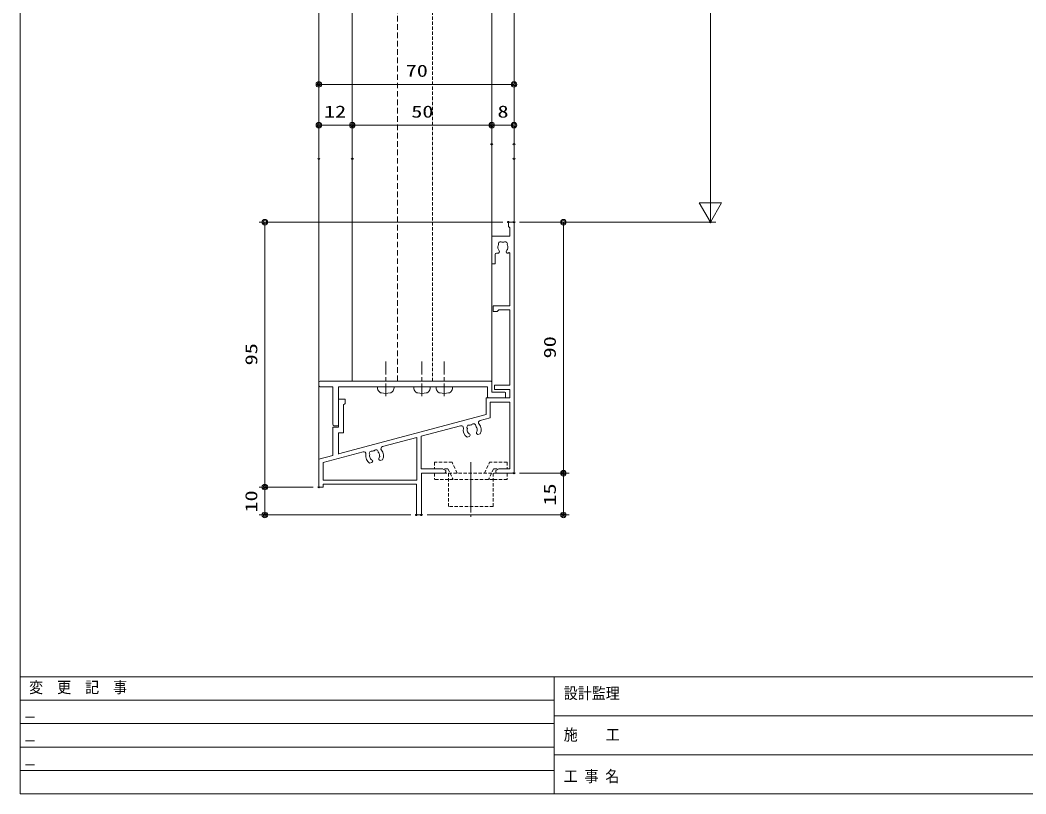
# Model space of a CAD drawing. Units: millimetres on the paper. Extents: x -395 to 395, y -281 to 281.
# Drawn here: x -395.3 to -34.6, y -281 to -3.5 of the extents above; entities that cross this region are included whole.
import ezdxf
from ezdxf.enums import TextEntityAlignment as Align

# ---------------------------------------------------------------- set-up
doc = ezdxf.new("R2010")
doc.units = ezdxf.units.MM
doc.header["$PDMODE"] = 32
doc.header["$PDSIZE"] = 0.5
for name, pattern in [('DASHED1', [1.8, 1.2, -0.6]), ('DASHED2', [3, 2, -1]), ('LONG_DOUBLE_CHAIN', [21.8, 18, -1, 0.6, -0.6, 0.6, -1])]:
    doc.linetypes.add(name, pattern=pattern)
for name, color, linetype, lineweight in [('0-0__0-6_TITLE_WAKU', 7, 'Continuous', 9), ('0-2_USERZ', 3, 'Continuous', 9), ('0-3_F-1', 7, 'Continuous', 9), ('0-6_YSS_ZEN', 6, 'Continuous', 9), ('0-7_0', 7, 'Continuous', 9), ('0-D_KATAZAI', 7, 'Continuous', 9), ('0-F__0-0_0-0', 3, 'Continuous', 9), ('1-0_EXTLINE', 3, 'DASHED1', 9)]:
    doc.layers.add(name, color=color, linetype=linetype, lineweight=lineweight)
doc.layers.add('0-8_DEFPOINTS', color=1, linetype='Continuous')
doc.layers.add('0-C_YKK_H1901', color=7, linetype='Continuous')
doc.styles.add('ＭＳ ゴシック', font='')
doc.styles.get('ＭＳ ゴシック').set_extended_font_data('MS Gothic')

# ---------------------------------------------------------------- blocks, each defined once
blk = doc.blocks.new('図枠')
at = {"layer": '0-0__0-6_TITLE_WAKU'}
for p, q in [((534.869, 42), (0, 42)), ((191.489, 42), (191.489, 0)), ((191.489, 33.6), (0, 33.6)), ((460.59, 28), (191.489, 28)), ((191.489, 25.2), (0, 25.2)), ((191.489, 16.8), (0, 16.8)), ((460.59, 14), (191.489, 14)), ((191.489, 8.4), (0, 8.4))]:
    blk.add_line(p, q, dxfattribs=at)
at = {"layer": '0-3_F-1'}
blk.add_lwpolyline([(790.6, 0), (0, 0), (0, 562), (790.6, 562)], close=True, dxfattribs=at)
at = {"layer": '0-0__0-6_TITLE_WAKU', "style": 'ＭＳ ゴシック', "width": 0.9}
for s, p in [('変\u3000更\u3000記\u3000事', (3.218, 34.94)), ('設計監理', (194.946, 32.809)), ('施\u3000\u3000工', (194.946, 17.948)), ('工', (194.946, 3.055)), ('事', (202.392, 3.055)), ('名', (209.839, 3.055))]:
    blk.add_text(s, height=4.091, dxfattribs=at).set_placement(p, align=Align.BOTTOM_LEFT)
blk = doc.blocks.new('ALW1')
at = {"layer": '0-7_0'}
blk.add_line((0, 0), (-1, 0), dxfattribs=at)
blk.add_lwpolyline([(-0.34641, -0.2), (0, 0), (-0.34641, 0.2)], close=True, dxfattribs=at)
blk = doc.blocks.new('K-12688')
at = {"layer": '0-7_0', "color": 4, "linetype": 'DASHED1'}
for p, q in [((-6.721, 3.9), (-13, 3.9)), ((-13, 3.9), (-13, 1.6)), ((-4.903, 0), (-6.721, 3.9)), ((4.903, 0), (6.721, 3.9)), ((13.003, 3.9), (6.721, 3.9)), ((13.003, 3.9), (13.003, 1.6)), ((-8.187, 1.6), (-13, 1.6)), ((13, 0), (-13, 0)), ((-13, 0), (-13, -2.3)), ((-8.187, 1.6), (-7.44, 0)), ((-8, 0), (-8, -12)), ((-7.44, 0), (-6.368, -2.3)), ((7.44, 0), (6.368, -2.3)), ((8.186, 1.6), (7.44, 0)), ((8, 0), (8, -12)), ((13.003, 1.6), (8.186, 1.6)), ((13, 0), (13, -2.3)), ((-8, -2.3), (-13, -2.3)), ((8, -2.3), (-8, -2.3)), ((13, -2.3), (8, -2.3)), ((8, -12), (-8, -12))]:
    blk.add_line(p, q, dxfattribs=at)
at = {"layer": '0-7_0', "color": 4, "linetype": 'LONG_DOUBLE_CHAIN'}
blk.add_line((0, 3.9), (0, -15.96), dxfattribs=at)
blk = doc.blocks.new('TWAKU_D')
at = {"layer": '0-D_KATAZAI'}
for p, q in [((-2, 0), (-2, -1.5)), ((0, 0), (-2, 0)), ((0, -90.002), (0, 0)), ((-1.5, -2), (-2, -1.5)), ((-1.5, -2), (-1.5, -5)), ((-5.842, -8.919), (-5.789, -8.804)), ((-5.773, -9.313), (-5.842, -8.919)), ((-2.85, -10.7), (-2.45, -11.1)), ((-2.297, -9.706), (-2.386, -9.796)), ((-2.227, -9.313), (-2.297, -9.706)), ((-6.3, -11.1), (-5.55, -11.1)), ((-2.45, -11.1), (-2.085, -11.1)), ((-1.5, -11.227), (-1.5, -30)), ((-1.5, -30), (-7.5, -30)), ((-7.5, -30), (-7.5, -32)), ((-7.5, -32), (-6, -32)), ((-5.5, -31.5), (-6, -32)), ((-5.5, -31.5), (-1.5, -31.5)), ((-1.5, -31.5), (-1.5, -58.5)), ((-10, -63), (-10, -69)), ((-1.5, -64.5), (-8.5, -64.5)), ((-8.5, -64.5), (-8.5, -70.157)), ((-1.5, -88.402), (-1.5, -64.5)), ((-10, -69), (-63, -83.133)), ((-8.5, -70.157), (-12.134, -71.126)), ((-19.153, -72.997), (-33.3, -76.77)), ((-34.8, -77.17), (-47.134, -80.459)), ((-34.8, -77.17), (-34.8, -92.5)), ((-33.3, -88.402), (-33.3, -76.77)), ((-54.153, -82.331), (-68.484, -86.152)), ((-65, -83.667), (-70, -85)), ((-70, -85), (-70, -95)), ((-68.5, -86.165), (-68.5, -92.5)), ((-33.2, -90.002), (-25, -90.002)), ((-6, -90.002), (0, -90.002)), ((-68.5, -92.5), (-34.8, -92.5))]:
    blk.add_line(p, q, dxfattribs=at)
for points in [[(-1.5, -5), (-8, -5), (-8, -15), (-6.8, -15), (-6.8, -11.6)], [(-5.55, -11.1), (-5.15, -10.7), (-5.15, -10.561), (-5.268, -10.277)], [(-2.732, -10.277), (-2.85, -10.561), (-2.85, -10.7)], [(-1.5, -58.5), (-7, -58.5), (-7, -60), (-1.5, -60), (-1.5, -63), (-10, -63)], [(-61.2, -75.5), (-61.2, -65.5), (-60.5, -65), (-60.5, -63.5), (-63, -63.5), (-63, -73.5)], [(-63, -73.5), (-65, -73.5), (-65, -83.722)], [(-63, -83.211), (-63, -75.5), (-61.2, -75.5)], [(-16.637, -75.234), (-16.468, -75.598), (-16.358, -75.662)], [(-12.118, -75.884), (-12.956, -76.107), (-13.447, -75.823), (-13.482, -75.689), (-13.441, -75.383)], [(-13.23, -74.828), (-13.167, -74.718), (-13.202, -74.318)], [(-15.899, -76.038), (-15.711, -76.283), (-15.675, -76.417), (-15.959, -76.908), (-16.797, -77.132)], [(-50.899, -85.372), (-50.711, -85.616), (-50.675, -85.751), (-50.959, -86.241), (-51.797, -86.465)], [(-51.637, -84.567), (-51.468, -84.931), (-51.358, -84.995)], [(-47.118, -85.217), (-47.956, -85.441), (-48.447, -85.156), (-48.482, -85.022), (-48.441, -84.716)], [(-48.23, -84.161), (-48.167, -84.051), (-48.202, -83.651)], [(-70, -95), (-68.5, -95), (-68.5, -94), (-35, -94), (-35, -105), (-33.2, -105), (-33.2, -90.002)], [(-24.5, -89.502), (-24.5, -89.032), (-25.591, -88.402), (-33.3, -88.402)], [(-1.5, -88.402), (-5.409, -88.402), (-6.5, -89.032), (-6.5, -89.502)]]:
    blk.add_lwpolyline(points, dxfattribs=at)
for centre, radius, start, end in [((-4.86, -7.771), 0.75, 45.95278, 204.04722), ((-4, -9), 1.8, 79.14685, 100.85315), ((-3.14, -7.771), 0.75, 335.95278, 134.04722), ((-4, -9), 1.8, 149.14685, 173.7398), ((-4, -9), 1.8, 190, 225.20717), ((-4, -9), 1.8, 314.79283, 333.7398), ((-4, -9), 1.8, 350, 30.85315), ((-6.3, -11.6), 0.5, 90, 180), ((-4.5, -9), 3.2, 318.9855, 320.48256), ((-1.8, -11.227), 0.3, 359.99998, 140.48256), ((-11.927, -71.899), 0.8, 104.93141, 219.96007), ((-18.947, -73.77), 0.8, 349.90274, 104.93141), ((-15, -74.473), 3.209, 169.90274, 235.94591), ((-16.151, -73.505), 0.752, 60.88419, 218.97862), ((-15, -74.473), 1.805, 164.07826, 204.93141), ((-15, -74.473), 1.805, 221.19161, 240.13857), ((-15, -74.473), 1.805, 94.07826, 115.78456), ((-14.484, -73.06), 0.752, 350.88419, 148.97862), ((-15, -74.473), 1.805, 4.93141, 45.78456), ((-15, -74.473), 1.805, 329.72424, 348.6712), ((-15, -74.473), 3.209, 333.91691, 39.96007), ((-53.947, -83.104), 0.8, 349.90274, 104.93141), ((-51.151, -82.838), 0.752, 60.88419, 218.97862), ((-50, -83.806), 1.805, 94.07826, 115.78456), ((-49.484, -82.394), 0.752, 350.88419, 148.97862), ((-50, -83.806), 1.805, 4.93141, 45.78456), ((-46.927, -81.232), 0.8, 104.93141, 219.96007), ((-50, -83.806), 3.209, 333.91691, 39.96007), ((-50, -83.806), 3.209, 169.90274, 235.94591), ((-50, -83.806), 1.805, 164.07826, 204.93141), ((-50, -83.806), 1.805, 221.19161, 240.13857), ((-50, -83.806), 1.805, 329.72424, 348.6712), ((-25, -89.502), 0.5, 270, 0), ((-6, -89.502), 0.5, 180, 270)]:
    blk.add_arc(centre, radius, start, end, dxfattribs=at)
blk = doc.blocks.new('KAT_D')
at = {"layer": '0-D_KATAZAI'}
for p, q in [((0, 0.5), (0, -0.5)), ((61.7, 1), (0.5, 1)), ((7, -14.7), (7, -1.3)), ((7.3, -1), (60.5, -1)), ((60.5, -1), (60.5, -4.7)), ((67, -4.7), (67, -3.3)), ((60.8, -5), (66.7, -5)), ((5.5, -15), (6.7, -15))]:
    blk.add_line(p, q, dxfattribs=at)
for points in [[(66.7, -3), (62, -3), (62, -1), (62, 0.7)], [(0.5, -1), (5, -1), (5, -14.5)]]:
    blk.add_lwpolyline(points, dxfattribs=at)
for centre, radius, start, end in [((0.5, 0.5), 0.5, 90, 180), ((61.7, 0.7), 0.3, 0, 90), ((0.5, -0.5), 0.5, 180, 270), ((7.3, -1.3), 0.3, 90, 180), ((66.7, -3.3), 0.3, 0, 90), ((60.8, -4.7), 0.3, 180, 270), ((66.7, -4.7), 0.3, 270, 0), ((5.5, -14.5), 0.5, 180, 270), ((6.7, -14.7), 0.3, 270, 0)]:
    blk.add_arc(centre, radius, start, end, dxfattribs=at)
blk = doc.blocks.new('DOT1')
at = {"layer": '0-7_0'}
blk.add_line((0, 0), (-1, 0), dxfattribs=at)
for radius in [0.5, 0.325]:
    blk.add_circle((0, 0), radius, dxfattribs=at)
blk = doc.blocks.new('丸ビス簡略')
at = {"layer": '0-7_0', "color": 4}
blk.add_line((-3, 0), (3, 0), dxfattribs=at)
at = {"layer": '0-7_0', "color": 1}
for p, q in [((0, -1.163), (0, 3.4)), ((0, -3.363), (0, -2.163)), ((0, -9), (0, -4.363))]:
    blk.add_line(p, q, dxfattribs=at)
at = {"layer": '0-7_0', "color": 4}
for centre, radius, start, end in [((0, 0), 3, 150.84034, 180), ((-1.223, 0.682), 1.6, 101.01271, 150.84034), ((0, -5.6), 8, 78.98729, 101.01271), ((1.223, 0.682), 1.6, 29.15966, 78.98729), ((0, 0), 3, 0, 29.15966)]:
    blk.add_arc(centre, radius, start, end, dxfattribs=at)

msp = doc.modelspace()

# ---------------------------------------------------------------- linework, layer by layer
at = {"layer": '0-2_USERZ'}
for p, q in [((-288.175, 138.653), (-288.175, -161.251)), ((-218.175, 117.946), (-218.175, -76.478)), ((-288.175, -51.249), (-288.175, -24.566)), ((-218.175, -51.249), (-218.175, -24.566)), ((-220.175, -26.566), (-286.175, -26.566)), ((-288.175, -51.249), (-288.175, -39.212)), ((-276.175, -51.249), (-276.175, -39.212)), ((-276.175, -51.249), (-276.175, -39.212)), ((-226.175, -46.033), (-226.175, -39.211)), ((-226.175, -46.033), (-226.175, -39.212)), ((-218.175, -46.033), (-218.175, -39.211)), ((-278.175, -41.212), (-286.175, -41.212)), ((-228.175, -41.212), (-274.175, -41.212)), ((-220.175, -41.211), (-224.175, -41.211)), ((-222.175, -75.978), (-309.52, -75.978)), ((-307.52, -77.978), (-307.52, -168.978)), ((-216.175, -75.978), (-198.456, -75.978)), ((-200.456, -77.978), (-200.456, -163.979)), ((-216.175, -165.979), (-198.456, -165.979)), ((-216.175, -165.979), (-198.456, -165.979)), ((-200.456, -167.979), (-200.456, -178.978)), ((-290.175, -170.978), (-309.52, -170.978)), ((-290.175, -170.978), (-309.52, -170.978)), ((-307.52, -172.978), (-307.52, -178.978)), ((-255.175, -180.978), (-309.52, -180.978)), ((-249.375, -180.978), (-198.456, -180.978))]:
    msp.add_line(p, q, dxfattribs=at)
at = {"layer": '0-6_YSS_ZEN'}
for p, q in [((-147.769, 97.946), (-147.769, -55.978)), ((-216.175, -75.978), (-145.769, -75.978))]:
    msp.add_line(p, q, dxfattribs=at)
at = {"layer": '0-8_DEFPOINTS'}
for p in [(-288.175, -26.566), (-288.175, -41.212), (-276.175, -41.212), (-226.175, -41.211), (-226.175, -48.033), (-218.175, -48.033), (-288.175, -53.249), (-276.175, -53.249), (-218.175, -53.249), (-220.175, -75.978), (-218.175, -75.978), (-218.175, -75.978), (-147.769, -75.978), (-218.175, -165.979), (-200.456, -165.979), (-307.52, -170.978), (-288.175, -170.978), (-307.52, -180.978), (-253.175, -180.978), (-251.375, -180.978), (-200.456, -180.978)]:
    msp.add_point(p, dxfattribs=at)
at = {"layer": '0-F__0-0_0-0'}
msp.add_lwpolyline([(-226.175, 139.946), (-276.176, 139.946), (-276.175, -132.977)], dxfattribs=at)
at = {"layer": '1-0_EXTLINE', "linetype": 'DASHED2'}
msp.add_line((-259.976, -132.977), (-259.977, 139.946), dxfattribs=at)
at = {"layer": '1-0_EXTLINE'}
msp.add_line((-247.375, -132.977), (-247.376, 139.946), dxfattribs=at)
at = {"layer": '1-0_EXTLINE', "linetype": 'Continuous'}
msp.add_lwpolyline([(-276.175, -132.978), (-226.175, -132.977), (-226.175, 139.946)], dxfattribs=at)

# ---------------------------------------------------------------- block references
at = {"layer": '0-2_USERZ'}
for name, p in [('図枠', (-395.3, -281)), ('TWAKU_D', (-218.175, -75.978)), ('KAT_D', (-288.175, -133.978))]:
    msp.add_blockref(name, p, dxfattribs=at)
at = {"layer": '0-2_USERZ', "xscale": 2, "yscale": 2}
for p, rotation in [((-288.175, -26.566), 180), ((-288.175, -41.212), 180), ((-276.175, -41.212), 180), ((-226.175, -41.211), 180), ((-307.52, -75.978), 90), ((-200.456, -75.978), 90), ((-200.456, -165.979), 270), ((-200.456, -165.979), 90), ((-307.52, -170.978), 270), ((-307.52, -170.978), 90), ((-307.52, -180.978), 270), ((-200.456, -180.978), 270)]:
    msp.add_blockref('DOT1', p, dxfattribs=dict(at, rotation=rotation))
for p in [(-218.175, -26.566), (-276.175, -41.212), (-226.175, -41.212), (-218.175, -41.211)]:
    msp.add_blockref('DOT1', p, dxfattribs=at)
at = {"layer": '0-2_USERZ', "rotation": 180}
for p in [(-264.176, -134.978), (-251.176, -134.978), (-243.175, -134.978)]:
    msp.add_blockref('丸ビス簡略', p, dxfattribs=at)
at = {"layer": '0-6_YSS_ZEN', "xscale": 20, "yscale": 20, "rotation": 270}
msp.add_blockref('ALW1', (-147.769, -75.978), dxfattribs=at)
at = {"layer": '0-C_YKK_H1901'}
msp.add_blockref('K-12688', (-233.672, -165.979), dxfattribs=at)

# ---------------------------------------------------------------- texts
at = {"layer": '0-0__0-6_TITLE_WAKU', "color": 6, "style": 'ＭＳ ゴシック', "width": 1.5}
for p in [(-393.882, -254.128), (-393.882, -262.638), (-393.882, -271.149)]:
    msp.add_text('_', height=4.091, dxfattribs=at).set_placement(p, align=Align.BOTTOM_LEFT)
at = {"layer": '0-2_USERZ', "style": 'ＭＳ ゴシック', "width": 1.35}
for s, p in [('70', (-257.032, -25.149)), ('12', (-286.322, -39.794)), ('50', (-255.032, -39.794)), ('8', (-224.104, -39.794))]:
    msp.add_text(s, height=4.333, dxfattribs=at).set_placement(p, align=Align.BOTTOM_LEFT)
for s, p in [('90', (-201.874, -124.836)), ('95', (-308.938, -127.335)), ('10', (-308.938, -180.124)), ('15', (-201.874, -177.625))]:
    msp.add_text(s, height=4.333, rotation=90, dxfattribs=at).set_placement(p, align=Align.BOTTOM_LEFT)

doc.saveas('drawing.dxf')
